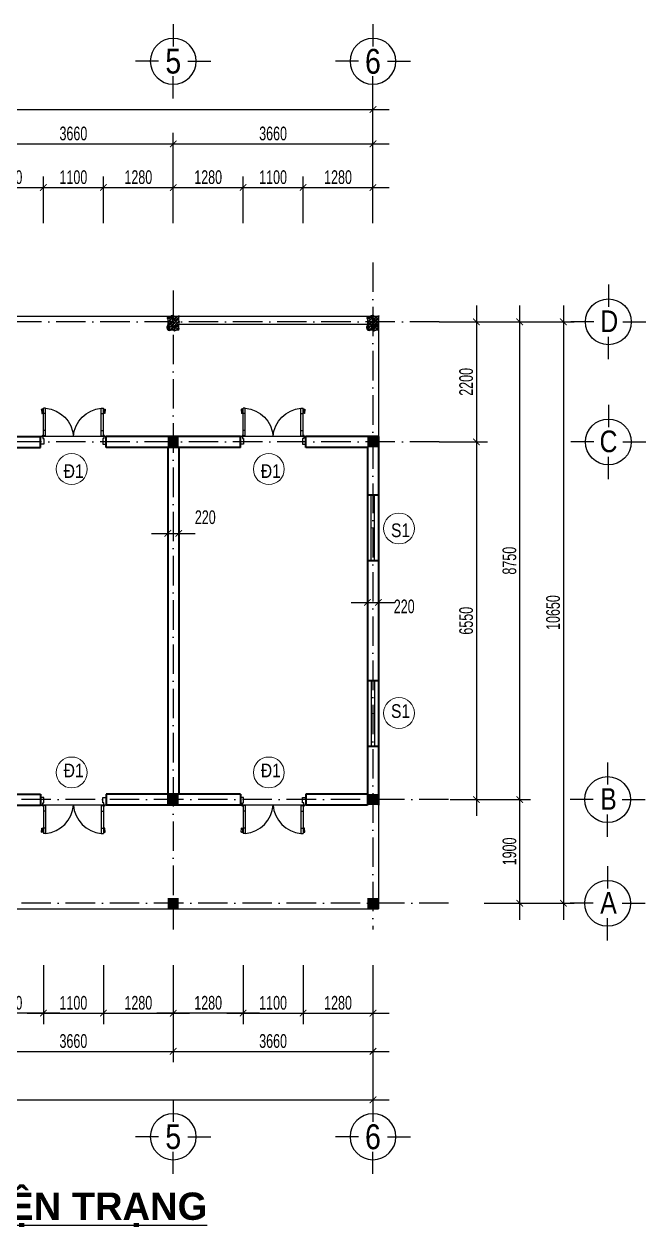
# Model space of a CAD drawing. Header units: millimetres. Extents: x 615730 to 2792744, y 139412 to 597571.
# Drawn here: x 2229169 to 2240566, y 575539 to 597571 of the extents above; entities that cross this region are included whole.
import ezdxf
from ezdxf.enums import TextEntityAlignment as Align

# ---------------------------------------------------------------- set-up
doc = ezdxf.new("R2010")
doc.units = ezdxf.units.MM
doc.header["$MEASUREMENT"] = 0
doc.header["$PDMODE"] = 34
doc.linetypes.add('ACAD_ISO10W100', pattern=[18, 12, -3, 0, -3])
doc.linetypes.add('CENTER', pattern=[2, 1.25, -0.25, 0.25, -0.25])
doc.layers.get('0').update_dxf_attribs({"lineweight": 5})
for name, color, linetype in [('ATIM', 1, 'CENTER'), ('cot', 2, 'Continuous'), ('CUA', 132, 'Continuous'), ('KICHTHUOC', 1, 'Continuous'), ('netthay', 3, 'Continuous'), ('sieunho', 9, 'Continuous'), ('TEXT', 2, 'Continuous')]:
    doc.layers.add(name, color=color, linetype=linetype)
for name, color, linetype, lineweight in [('manh', 252, 'Continuous', 5), ('NetNho', 250, 'Continuous', 13), ('TUONG', 6, 'Continuous', 35)]:
    doc.layers.add(name, color=color, linetype=linetype, lineweight=lineweight)
doc.styles.add('500', font='', dxfattribs={"height": 500})
doc.styles.add('kichthuoc', font='', dxfattribs={"width": 0.8})
doc.styles.get("Standard").update_dxf_attribs({"font": ''})
doc.styles.get('500').set_extended_font_data('VNI-Helve-Condense')
doc.styles.get('kichthuoc').set_extended_font_data('.VnArial NarrowH')
doc.styles.get('Standard').set_extended_font_data('VNI-Avo')
doc.dimstyles.new('TL100', dxfattribs={"dimscale": 0, "dimtxt": 250, "dimasz": 120, "dimexe": 200, "dimexo": 0, "dimgap": 60, "dimtad": 1, "dimdec": 0, "dimzin": 0, "dimdsep": 46, "dimtxsty": 'kichthuoc', "dimblk": 'ARCHTICK', "dimcen": 0.09, "dimdle": 300, "dimclrd": 256, "dimclre": 256, "dimclrt": 2, "dimadec": 0, "dimazin": 0, "dimtfac": 1, "dimtdec": 0, "dimtofl": 0, "dimtmove": 2, "dimatfit": 3, "dimldrblk": 'ARCHTICK', "dimfxl": 1, "dimtolj": 1, "dimtzin": 0, "dimarcsym": 0})

# ---------------------------------------------------------------- blocks, each defined once
blk = doc.blocks.new('_ARCHTICK')
at = {"color": 0, "linetype": 'ByBlock', "const_width": 0.15}
blk.add_lwpolyline([(-0.5, -0.5), (0.5, 0.5)], dxfattribs=at)
blk = doc.blocks.new('*D2958')
at = {"layer": 'DEFPOINTS', "color": 0, "transparency": 16777216}
for p in [(2231903, 580331), (2235563, 580331), (2235563, 578755)]:
    blk.add_point(p, dxfattribs=at)
at = {"layer": 'KICHTHUOC', "lineweight": -2, "transparency": 16777216}
for p, q in [((2231903, 580331), (2231903, 578555)), ((2235563, 580331), (2235563, 578555)), ((2231603, 578755), (2235863, 578755))]:
    blk.add_line(p, q, dxfattribs=at)
at = {"layer": 'KICHTHUOC', "lineweight": -2, "transparency": 16777216, "xscale": 120, "yscale": 120, "zscale": 120, "rotation": 180}
blk.add_blockref('_ARCHTICK', (2231903, 578755), dxfattribs=at)
at = {"layer": 'KICHTHUOC', "lineweight": -2, "transparency": 16777216, "xscale": 120, "yscale": 120, "zscale": 120}
blk.add_blockref('_ARCHTICK', (2235563, 578755), dxfattribs=at)
at = {"layer": 'KICHTHUOC', "color": 2, "transparency": 16777216, "insert": (2233733, 578943), "char_height": 250, "attachment_point": 5, "style": 'kichthuoc'}
blk.add_mtext('\\A1;3660', dxfattribs=at)
blk = doc.blocks.new('*D2960')
at = {"layer": 'DEFPOINTS', "color": 0, "transparency": 16777216}
for p in [(2228243, 580331), (2231903, 580331), (2231903, 578755)]:
    blk.add_point(p, dxfattribs=at)
at = {"layer": 'KICHTHUOC', "lineweight": -2, "transparency": 16777216}
for p, q in [((2228243, 580331), (2228243, 578555)), ((2231903, 580331), (2231903, 578555)), ((2227943, 578755), (2232203, 578755))]:
    blk.add_line(p, q, dxfattribs=at)
at = {"layer": 'KICHTHUOC', "lineweight": -2, "transparency": 16777216, "xscale": 120, "yscale": 120, "zscale": 120, "rotation": 180}
blk.add_blockref('_ARCHTICK', (2228243, 578755), dxfattribs=at)
at = {"layer": 'KICHTHUOC', "lineweight": -2, "transparency": 16777216, "xscale": 120, "yscale": 120, "zscale": 120}
blk.add_blockref('_ARCHTICK', (2231903, 578755), dxfattribs=at)
at = {"layer": 'KICHTHUOC', "color": 2, "transparency": 16777216, "insert": (2230073, 578943), "char_height": 250, "attachment_point": 5, "style": 'kichthuoc'}
blk.add_mtext('\\A1;3660', dxfattribs=at)
blk = doc.blocks.new('*D2963')
at = {"layer": 'DEFPOINTS', "color": 0, "transparency": 16777216}
for p in [(2235563, 595377), (2231903, 593921), (2235563, 593921)]:
    blk.add_point(p, dxfattribs=at)
at = {"layer": 'KICHTHUOC', "lineweight": -2, "transparency": 16777216}
for p, q in [((2231903, 593921), (2231903, 595577)), ((2235563, 593921), (2235563, 595577)), ((2231603, 595377), (2235863, 595377))]:
    blk.add_line(p, q, dxfattribs=at)
at = {"layer": 'KICHTHUOC', "lineweight": -2, "transparency": 16777216, "xscale": 120, "yscale": 120, "zscale": 120, "rotation": 180}
blk.add_blockref('_ARCHTICK', (2231903, 595377), dxfattribs=at)
at = {"layer": 'KICHTHUOC', "lineweight": -2, "transparency": 16777216, "xscale": 120, "yscale": 120, "zscale": 120}
blk.add_blockref('_ARCHTICK', (2235563, 595377), dxfattribs=at)
at = {"layer": 'KICHTHUOC', "color": 2, "transparency": 16777216, "insert": (2233733, 595565), "char_height": 250, "attachment_point": 5, "style": 'kichthuoc'}
blk.add_mtext('\\A1;3660', dxfattribs=at)
blk = doc.blocks.new('tron')
at = {"color": 195}
for p, q in [((0, 374), (0, -209)), ((-382, -600), (-984, -600)), ((382, -600), (984, -600)), ((0, -1574), (0, -991))]:
    blk.add_line(p, q, dxfattribs=at)
at = {"color": 9}
blk.add_circle((0, -600), 600, dxfattribs=at)
blk = doc.blocks.new('*D2965')
at = {"layer": 'DEFPOINTS', "color": 0, "transparency": 16777216}
for p in [(2231903, 595377), (2228243, 593921), (2231903, 593921)]:
    blk.add_point(p, dxfattribs=at)
at = {"layer": 'KICHTHUOC', "lineweight": -2, "transparency": 16777216}
for p, q in [((2228243, 593921), (2228243, 595577)), ((2231903, 593921), (2231903, 595577)), ((2227943, 595377), (2232203, 595377))]:
    blk.add_line(p, q, dxfattribs=at)
at = {"layer": 'KICHTHUOC', "lineweight": -2, "transparency": 16777216, "xscale": 120, "yscale": 120, "zscale": 120, "rotation": 180}
blk.add_blockref('_ARCHTICK', (2228243, 595377), dxfattribs=at)
at = {"layer": 'KICHTHUOC', "lineweight": -2, "transparency": 16777216, "xscale": 120, "yscale": 120, "zscale": 120}
blk.add_blockref('_ARCHTICK', (2231903, 595377), dxfattribs=at)
at = {"layer": 'KICHTHUOC', "color": 2, "transparency": 16777216, "insert": (2230073, 595565), "char_height": 250, "attachment_point": 5, "style": 'kichthuoc'}
blk.add_mtext('\\A1;3660', dxfattribs=at)
blk = doc.blocks.new('*D2966')
at = {"layer": 'DEFPOINTS', "color": 0, "transparency": 16777216}
for p in [(2234283, 594577), (2233183, 593921), (2234283, 593921)]:
    blk.add_point(p, dxfattribs=at)
at = {"layer": 'KICHTHUOC', "lineweight": -2, "transparency": 16777216}
for p, q in [((2233183, 593921), (2233183, 594777)), ((2234283, 593921), (2234283, 594777)), ((2232883, 594577), (2234583, 594577))]:
    blk.add_line(p, q, dxfattribs=at)
at = {"layer": 'KICHTHUOC', "lineweight": -2, "transparency": 16777216, "xscale": 120, "yscale": 120, "zscale": 120, "rotation": 180}
blk.add_blockref('_ARCHTICK', (2233183, 594577), dxfattribs=at)
at = {"layer": 'KICHTHUOC', "lineweight": -2, "transparency": 16777216, "xscale": 120, "yscale": 120, "zscale": 120}
blk.add_blockref('_ARCHTICK', (2234283, 594577), dxfattribs=at)
at = {"layer": 'KICHTHUOC', "color": 2, "transparency": 16777216, "insert": (2233733, 594765), "char_height": 250, "attachment_point": 5, "style": 'kichthuoc'}
blk.add_mtext('\\A1;1100', dxfattribs=at)
blk = doc.blocks.new('*D2967')
at = {"layer": 'DEFPOINTS', "color": 0, "transparency": 16777216}
for p in [(2235563, 594577), (2234283, 593921), (2235563, 593921)]:
    blk.add_point(p, dxfattribs=at)
at = {"layer": 'KICHTHUOC', "lineweight": -2, "transparency": 16777216}
for p, q in [((2234283, 593921), (2234283, 594777)), ((2235563, 593921), (2235563, 594777)), ((2233983, 594577), (2235863, 594577))]:
    blk.add_line(p, q, dxfattribs=at)
at = {"layer": 'KICHTHUOC', "lineweight": -2, "transparency": 16777216, "xscale": 120, "yscale": 120, "zscale": 120, "rotation": 180}
blk.add_blockref('_ARCHTICK', (2234283, 594577), dxfattribs=at)
at = {"layer": 'KICHTHUOC', "lineweight": -2, "transparency": 16777216, "xscale": 120, "yscale": 120, "zscale": 120}
blk.add_blockref('_ARCHTICK', (2235563, 594577), dxfattribs=at)
at = {"layer": 'KICHTHUOC', "color": 2, "transparency": 16777216, "insert": (2234923, 594765), "char_height": 250, "attachment_point": 5, "style": 'kichthuoc'}
blk.add_mtext('\\A1;1280', dxfattribs=at)
blk = doc.blocks.new('*D2968')
at = {"layer": 'DEFPOINTS', "color": 0, "transparency": 16777216}
for p in [(2233183, 594577), (2231903, 593921), (2233183, 593921)]:
    blk.add_point(p, dxfattribs=at)
at = {"layer": 'KICHTHUOC', "lineweight": -2, "transparency": 16777216}
for p, q in [((2231903, 593921), (2231903, 594777)), ((2233183, 593921), (2233183, 594777)), ((2231603, 594577), (2233483, 594577))]:
    blk.add_line(p, q, dxfattribs=at)
at = {"layer": 'KICHTHUOC', "lineweight": -2, "transparency": 16777216, "xscale": 120, "yscale": 120, "zscale": 120, "rotation": 180}
blk.add_blockref('_ARCHTICK', (2231903, 594577), dxfattribs=at)
at = {"layer": 'KICHTHUOC', "lineweight": -2, "transparency": 16777216, "xscale": 120, "yscale": 120, "zscale": 120}
blk.add_blockref('_ARCHTICK', (2233183, 594577), dxfattribs=at)
at = {"layer": 'KICHTHUOC', "color": 2, "transparency": 16777216, "insert": (2232543, 594765), "char_height": 250, "attachment_point": 5, "style": 'kichthuoc'}
blk.add_mtext('\\A1;1280', dxfattribs=at)
blk = doc.blocks.new('cuadi2')
for p, q in [((3170, 7733), (3170, 7773)), ((3680, 7773), (3170, 7773)), ((3680, 7733), (3170, 7733)), ((3191, 7791), (3191, 7802)), ((3195, 7806), (3267, 7801)), ((3267, 7792), (3195, 7787)), ((3199, 7787), (3199, 7773)), ((3207, 7788), (3207, 7773)), ((3269, 7799), (3269, 7794)), ((3270, 7733), (3270, 7773)), ((3580, 7733), (3580, 7773)), ((3680, 7733), (3680, 7773)), ((3690, 7823), (3690, 7783)), ((3830, 7823), (3690, 7823)), ((3690, 7783), (3730, 7783)), ((3730, 7783), (3730, 7763)), ((3730, 7763), (3830, 7763)), ((3830, 7763), (3830, 7823)), ((3680, 6713), (3170, 6713)), ((3170, 6713), (3170, 6673)), ((3680, 6673), (3170, 6673)), ((3191, 6656), (3191, 6645)), ((3267, 6655), (3195, 6660)), ((3195, 6641), (3267, 6646)), ((3199, 6660), (3199, 6673)), ((3207, 6659), (3207, 6673)), ((3269, 6648), (3269, 6653)), ((3270, 6713), (3270, 6673)), ((3580, 6713), (3580, 6673)), ((3680, 6713), (3680, 6673)), ((3690, 6663), (3730, 6663)), ((3690, 6623), (3690, 6663)), ((3830, 6623), (3690, 6623)), ((3730, 6683), (3830, 6683)), ((3730, 6663), (3730, 6683)), ((3830, 6683), (3830, 6623))]:
    blk.add_line(p, q)
for centre in [(3680, 7783), (3680, 6663)]:
    blk.add_circle(centre, 10)
for centre, radius, start, end in [((3732, 7786), 564, 185.3717, 265.7408), ((3195, 7802), 4, 85.1009, 180), ((3195, 7791), 4, 180, 274.8991), ((3267, 7799), 2, 0, 85.1009), ((3267, 7794), 2, 274.8991, 0), ((3732, 6661), 564, 94.2592, 174.6283), ((3195, 6656), 4, 85.1009, 180), ((3195, 6645), 4, 180, 274.8991), ((3267, 6653), 2, 0, 85.1009), ((3267, 6648), 2, 274.8991, 0)]:
    blk.add_arc(centre, radius, start, end)
blk = doc.blocks.new('*D2971')
at = {"layer": 'DEFPOINTS', "color": 0, "transparency": 16777216}
for p in [(2237599, 592117), (2238253, 592117), (2237599, 583367)]:
    blk.add_point(p, dxfattribs=at)
at = {"layer": 'KICHTHUOC', "lineweight": -2, "transparency": 16777216}
for p, q in [((2238253, 583067), (2238253, 592417)), ((2237599, 592117), (2238453, 592117)), ((2237599, 583367), (2238453, 583367))]:
    blk.add_line(p, q, dxfattribs=at)
at = {"layer": 'KICHTHUOC', "lineweight": -2, "transparency": 16777216, "xscale": 120, "yscale": 120, "zscale": 120}
for p, rotation in [((2238253, 592117), 90), ((2238253, 583367), 270)]:
    blk.add_blockref('_ARCHTICK', p, dxfattribs=dict(at, rotation=rotation))
at = {"layer": 'KICHTHUOC', "color": 2, "transparency": 16777216, "insert": (2238065, 587742), "char_height": 250, "attachment_point": 5, "rotation": 90, "style": 'kichthuoc'}
blk.add_mtext('\\A1;8750', dxfattribs=at)
blk = doc.blocks.new('*D2972')
at = {"layer": 'DEFPOINTS', "color": 0, "transparency": 16777216}
for p in [(2237599, 583367), (2238253, 583367), (2237599, 581467)]:
    blk.add_point(p, dxfattribs=at)
at = {"layer": 'KICHTHUOC', "lineweight": -2, "transparency": 16777216}
for p, q in [((2238253, 581167), (2238253, 583667)), ((2237599, 583367), (2238453, 583367)), ((2237599, 581467), (2238453, 581467))]:
    blk.add_line(p, q, dxfattribs=at)
at = {"layer": 'KICHTHUOC', "lineweight": -2, "transparency": 16777216, "xscale": 120, "yscale": 120, "zscale": 120}
for p, rotation in [((2238253, 583367), 90), ((2238253, 581467), 270)]:
    blk.add_blockref('_ARCHTICK', p, dxfattribs=dict(at, rotation=rotation))
at = {"layer": 'KICHTHUOC', "color": 2, "transparency": 16777216, "insert": (2238065, 582417), "char_height": 250, "attachment_point": 5, "rotation": 90, "style": 'kichthuoc'}
blk.add_mtext('\\A1;1900', dxfattribs=at)
blk = doc.blocks.new('*D2973')
at = {"layer": 'DEFPOINTS', "color": 0, "transparency": 16777216}
for p in [(2237866, 592117), (2237866, 581467), (2239053, 581467)]:
    blk.add_point(p, dxfattribs=at)
at = {"layer": 'KICHTHUOC', "lineweight": -2, "transparency": 16777216}
for p, q in [((2239053, 592417), (2239053, 581167)), ((2237866, 592117), (2239253, 592117)), ((2237866, 581467), (2239253, 581467))]:
    blk.add_line(p, q, dxfattribs=at)
at = {"layer": 'KICHTHUOC', "lineweight": -2, "transparency": 16777216, "xscale": 120, "yscale": 120, "zscale": 120}
for p, rotation in [((2239053, 592117), 90), ((2239053, 581467), 270)]:
    blk.add_blockref('_ARCHTICK', p, dxfattribs=dict(at, rotation=rotation))
at = {"layer": 'KICHTHUOC', "color": 2, "transparency": 16777216, "insert": (2238865, 586792), "char_height": 250, "attachment_point": 5, "rotation": 90, "style": 'kichthuoc'}
blk.add_mtext('\\A1;10650', dxfattribs=at)
blk = doc.blocks.new('*D2974')
at = {"layer": 'DEFPOINTS', "color": 0, "transparency": 16777216}
for p in [(2235563, 596006), (2217263, 593921), (2235563, 593921)]:
    blk.add_point(p, dxfattribs=at)
at = {"layer": 'KICHTHUOC', "lineweight": -2, "transparency": 16777216}
for p, q in [((2217263, 593921), (2217263, 596206)), ((2235563, 593921), (2235563, 596206)), ((2216963, 596006), (2235863, 596006))]:
    blk.add_line(p, q, dxfattribs=at)
at = {"layer": 'KICHTHUOC', "lineweight": -2, "transparency": 16777216, "xscale": 120, "yscale": 120, "zscale": 120, "rotation": 180}
blk.add_blockref('_ARCHTICK', (2217263, 596006), dxfattribs=at)
at = {"layer": 'KICHTHUOC', "lineweight": -2, "transparency": 16777216, "xscale": 120, "yscale": 120, "zscale": 120}
blk.add_blockref('_ARCHTICK', (2235563, 596006), dxfattribs=at)
at = {"layer": 'KICHTHUOC', "color": 2, "transparency": 16777216, "insert": (2226413, 596194), "char_height": 250, "attachment_point": 5, "style": 'kichthuoc'}
blk.add_mtext('\\A1;18300', dxfattribs=at)
blk = doc.blocks.new('*D2981')
at = {"layer": 'DEFPOINTS', "color": 0, "transparency": 16777216}
for p in [(2217263, 580331), (2235563, 580331), (2235563, 577869)]:
    blk.add_point(p, dxfattribs=at)
at = {"layer": 'KICHTHUOC', "lineweight": -2, "transparency": 16777216}
for p, q in [((2217263, 580331), (2217263, 577669)), ((2235563, 580331), (2235563, 577669)), ((2216963, 577869), (2235863, 577869))]:
    blk.add_line(p, q, dxfattribs=at)
at = {"layer": 'KICHTHUOC', "lineweight": -2, "transparency": 16777216, "xscale": 120, "yscale": 120, "zscale": 120, "rotation": 180}
blk.add_blockref('_ARCHTICK', (2217263, 577869), dxfattribs=at)
at = {"layer": 'KICHTHUOC', "lineweight": -2, "transparency": 16777216, "xscale": 120, "yscale": 120, "zscale": 120}
blk.add_blockref('_ARCHTICK', (2235563, 577869), dxfattribs=at)
at = {"layer": 'KICHTHUOC', "color": 2, "transparency": 16777216, "insert": (2226413, 578057), "char_height": 250, "attachment_point": 5, "style": 'kichthuoc'}
blk.add_mtext('\\A1;18300', dxfattribs=at)
blk = doc.blocks.new('*D2986')
at = {"layer": 'DEFPOINTS', "color": 0, "transparency": 16777216}
for p in [(2236777, 592117), (2236777, 589917), (2237460, 589917)]:
    blk.add_point(p, dxfattribs=at)
at = {"layer": 'KICHTHUOC', "lineweight": -2, "transparency": 16777216}
for p, q in [((2237460, 592417), (2237460, 589617)), ((2236777, 592117), (2237660, 592117)), ((2236777, 589917), (2237660, 589917))]:
    blk.add_line(p, q, dxfattribs=at)
at = {"layer": 'KICHTHUOC', "lineweight": -2, "transparency": 16777216, "xscale": 120, "yscale": 120, "zscale": 120}
for p, rotation in [((2237460, 592117), 90), ((2237460, 589917), 270)]:
    blk.add_blockref('_ARCHTICK', p, dxfattribs=dict(at, rotation=rotation))
at = {"layer": 'KICHTHUOC', "color": 2, "transparency": 16777216, "insert": (2237272, 591017), "char_height": 250, "attachment_point": 5, "rotation": 90, "style": 'kichthuoc'}
blk.add_mtext('\\A1;2200', dxfattribs=at)
blk = doc.blocks.new('*D2987')
at = {"layer": 'DEFPOINTS', "color": 0, "transparency": 16777216}
for p in [(2236977, 589917), (2236977, 583367), (2237460, 583367)]:
    blk.add_point(p, dxfattribs=at)
at = {"layer": 'KICHTHUOC', "lineweight": -2, "transparency": 16777216}
for p, q in [((2237460, 590217), (2237460, 583067)), ((2236977, 589917), (2237660, 589917)), ((2236977, 583367), (2237660, 583367))]:
    blk.add_line(p, q, dxfattribs=at)
at = {"layer": 'KICHTHUOC', "lineweight": -2, "transparency": 16777216, "xscale": 120, "yscale": 120, "zscale": 120}
for p, rotation in [((2237460, 589917), 90), ((2237460, 583367), 270)]:
    blk.add_blockref('_ARCHTICK', p, dxfattribs=dict(at, rotation=rotation))
at = {"layer": 'KICHTHUOC', "color": 2, "transparency": 16777216, "insert": (2237272, 586642), "char_height": 250, "attachment_point": 5, "rotation": 90, "style": 'kichthuoc'}
blk.add_mtext('\\A1;6550', dxfattribs=at)
blk = doc.blocks.new('*D2989')
at = {"layer": 'DEFPOINTS', "color": 0, "transparency": 16777216}
for p in [(2231803, 588544), (2232003, 588544), (2232003, 588243)]:
    blk.add_point(p, dxfattribs=at)
at = {"layer": 'KICHTHUOC', "lineweight": -2, "transparency": 16777216}
for p, q in [((2231803, 588544), (2231803, 588043)), ((2232003, 588544), (2232003, 588043)), ((2231503, 588243), (2232303, 588243))]:
    blk.add_line(p, q, dxfattribs=at)
at = {"layer": 'KICHTHUOC', "lineweight": -2, "transparency": 16777216, "xscale": 120, "yscale": 120, "zscale": 120, "rotation": 180}
blk.add_blockref('_ARCHTICK', (2231803, 588243), dxfattribs=at)
at = {"layer": 'KICHTHUOC', "lineweight": -2, "transparency": 16777216, "xscale": 120, "yscale": 120, "zscale": 120}
blk.add_blockref('_ARCHTICK', (2232003, 588243), dxfattribs=at)
at = {"layer": 'KICHTHUOC', "color": 2, "transparency": 16777216, "insert": (2232490, 588537), "char_height": 250, "attachment_point": 5, "style": 'kichthuoc'}
blk.add_mtext('\\A1;220', dxfattribs=at)
blk = doc.blocks.new('*D2990')
at = {"layer": 'DEFPOINTS', "color": 0, "transparency": 16777216}
for p in [(2235463, 587445), (2235663, 587445), (2235663, 586977)]:
    blk.add_point(p, dxfattribs=at)
at = {"layer": 'KICHTHUOC', "lineweight": -2, "transparency": 16777216}
for p, q in [((2235463, 587445), (2235463, 586777)), ((2235663, 587445), (2235663, 586777)), ((2235163, 586977), (2235963, 586977))]:
    blk.add_line(p, q, dxfattribs=at)
at = {"layer": 'KICHTHUOC', "lineweight": -2, "transparency": 16777216, "xscale": 120, "yscale": 120, "zscale": 120, "rotation": 180}
blk.add_blockref('_ARCHTICK', (2235463, 586977), dxfattribs=at)
at = {"layer": 'KICHTHUOC', "lineweight": -2, "transparency": 16777216, "xscale": 120, "yscale": 120, "zscale": 120}
blk.add_blockref('_ARCHTICK', (2235663, 586977), dxfattribs=at)
at = {"layer": 'KICHTHUOC', "color": 2, "transparency": 16777216, "insert": (2236136, 586903), "char_height": 250, "attachment_point": 5, "style": 'kichthuoc'}
blk.add_mtext('\\A1;220', dxfattribs=at)
blk = doc.blocks.new('*D2997')
at = {"layer": 'DEFPOINTS', "color": 0, "transparency": 16777216}
for p in [(2228243, 580331), (2229523, 580331), (2228243, 579455)]:
    blk.add_point(p, dxfattribs=at)
at = {"layer": 'KICHTHUOC', "lineweight": -2, "transparency": 16777216}
for p, q in [((2228243, 580331), (2228243, 579255)), ((2229523, 580331), (2229523, 579255)), ((2229823, 579455), (2227943, 579455))]:
    blk.add_line(p, q, dxfattribs=at)
at = {"layer": 'KICHTHUOC', "lineweight": -2, "transparency": 16777216, "xscale": 120, "yscale": 120, "zscale": 120, "rotation": 180}
blk.add_blockref('_ARCHTICK', (2228243, 579455), dxfattribs=at)
at = {"layer": 'KICHTHUOC', "lineweight": -2, "transparency": 16777216, "xscale": 120, "yscale": 120, "zscale": 120}
blk.add_blockref('_ARCHTICK', (2229523, 579455), dxfattribs=at)
at = {"layer": 'KICHTHUOC', "color": 2, "transparency": 16777216, "insert": (2228883, 579643), "char_height": 250, "attachment_point": 5, "style": 'kichthuoc'}
blk.add_mtext('\\A1;1280', dxfattribs=at)
blk = doc.blocks.new('*D2998')
at = {"layer": 'DEFPOINTS', "color": 0, "transparency": 16777216}
for p in [(2230623, 580331), (2231903, 580331), (2231903, 579455)]:
    blk.add_point(p, dxfattribs=at)
at = {"layer": 'KICHTHUOC', "lineweight": -2, "transparency": 16777216}
for p, q in [((2230623, 580331), (2230623, 579255)), ((2231903, 580331), (2231903, 579255)), ((2230323, 579455), (2232203, 579455))]:
    blk.add_line(p, q, dxfattribs=at)
at = {"layer": 'KICHTHUOC', "lineweight": -2, "transparency": 16777216, "xscale": 120, "yscale": 120, "zscale": 120, "rotation": 180}
blk.add_blockref('_ARCHTICK', (2230623, 579455), dxfattribs=at)
at = {"layer": 'KICHTHUOC', "lineweight": -2, "transparency": 16777216, "xscale": 120, "yscale": 120, "zscale": 120}
blk.add_blockref('_ARCHTICK', (2231903, 579455), dxfattribs=at)
at = {"layer": 'KICHTHUOC', "color": 2, "transparency": 16777216, "insert": (2231263, 579643), "char_height": 250, "attachment_point": 5, "style": 'kichthuoc'}
blk.add_mtext('\\A1;1280', dxfattribs=at)
blk = doc.blocks.new('*D2999')
at = {"layer": 'DEFPOINTS', "color": 0, "transparency": 16777216}
for p in [(2229523, 580331), (2230623, 580331), (2230623, 579455)]:
    blk.add_point(p, dxfattribs=at)
at = {"layer": 'KICHTHUOC', "lineweight": -2, "transparency": 16777216}
for p, q in [((2229523, 580331), (2229523, 579255)), ((2230623, 580331), (2230623, 579255)), ((2229223, 579455), (2230923, 579455))]:
    blk.add_line(p, q, dxfattribs=at)
at = {"layer": 'KICHTHUOC', "lineweight": -2, "transparency": 16777216, "xscale": 120, "yscale": 120, "zscale": 120, "rotation": 180}
blk.add_blockref('_ARCHTICK', (2229523, 579455), dxfattribs=at)
at = {"layer": 'KICHTHUOC', "lineweight": -2, "transparency": 16777216, "xscale": 120, "yscale": 120, "zscale": 120}
blk.add_blockref('_ARCHTICK', (2230623, 579455), dxfattribs=at)
at = {"layer": 'KICHTHUOC', "color": 2, "transparency": 16777216, "insert": (2230073, 579643), "char_height": 250, "attachment_point": 5, "style": 'kichthuoc'}
blk.add_mtext('\\A1;1100', dxfattribs=at)
blk = doc.blocks.new('*D3000')
at = {"layer": 'DEFPOINTS', "color": 0, "transparency": 16777216}
for p in [(2231903, 580331), (2233183, 580331), (2231903, 579455)]:
    blk.add_point(p, dxfattribs=at)
at = {"layer": 'KICHTHUOC', "lineweight": -2, "transparency": 16777216}
for p, q in [((2231903, 580331), (2231903, 579255)), ((2233183, 580331), (2233183, 579255)), ((2233483, 579455), (2231603, 579455))]:
    blk.add_line(p, q, dxfattribs=at)
at = {"layer": 'KICHTHUOC', "lineweight": -2, "transparency": 16777216, "xscale": 120, "yscale": 120, "zscale": 120, "rotation": 180}
blk.add_blockref('_ARCHTICK', (2231903, 579455), dxfattribs=at)
at = {"layer": 'KICHTHUOC', "lineweight": -2, "transparency": 16777216, "xscale": 120, "yscale": 120, "zscale": 120}
blk.add_blockref('_ARCHTICK', (2233183, 579455), dxfattribs=at)
at = {"layer": 'KICHTHUOC', "color": 2, "transparency": 16777216, "insert": (2232543, 579643), "char_height": 250, "attachment_point": 5, "style": 'kichthuoc'}
blk.add_mtext('\\A1;1280', dxfattribs=at)
blk = doc.blocks.new('*D3001')
at = {"layer": 'DEFPOINTS', "color": 0, "transparency": 16777216}
for p in [(2234283, 580331), (2235563, 580331), (2235563, 579455)]:
    blk.add_point(p, dxfattribs=at)
at = {"layer": 'KICHTHUOC', "lineweight": -2, "transparency": 16777216}
for p, q in [((2234283, 580331), (2234283, 579255)), ((2235563, 580331), (2235563, 579255)), ((2233983, 579455), (2235863, 579455))]:
    blk.add_line(p, q, dxfattribs=at)
at = {"layer": 'KICHTHUOC', "lineweight": -2, "transparency": 16777216, "xscale": 120, "yscale": 120, "zscale": 120, "rotation": 180}
blk.add_blockref('_ARCHTICK', (2234283, 579455), dxfattribs=at)
at = {"layer": 'KICHTHUOC', "lineweight": -2, "transparency": 16777216, "xscale": 120, "yscale": 120, "zscale": 120}
blk.add_blockref('_ARCHTICK', (2235563, 579455), dxfattribs=at)
at = {"layer": 'KICHTHUOC', "color": 2, "transparency": 16777216, "insert": (2234923, 579643), "char_height": 250, "attachment_point": 5, "style": 'kichthuoc'}
blk.add_mtext('\\A1;1280', dxfattribs=at)
blk = doc.blocks.new('*D3002')
at = {"layer": 'DEFPOINTS', "color": 0, "transparency": 16777216}
for p in [(2233183, 580331), (2234283, 580331), (2234283, 579455)]:
    blk.add_point(p, dxfattribs=at)
at = {"layer": 'KICHTHUOC', "lineweight": -2, "transparency": 16777216}
for p, q in [((2233183, 580331), (2233183, 579255)), ((2234283, 580331), (2234283, 579255)), ((2232883, 579455), (2234583, 579455))]:
    blk.add_line(p, q, dxfattribs=at)
at = {"layer": 'KICHTHUOC', "lineweight": -2, "transparency": 16777216, "xscale": 120, "yscale": 120, "zscale": 120, "rotation": 180}
blk.add_blockref('_ARCHTICK', (2233183, 579455), dxfattribs=at)
at = {"layer": 'KICHTHUOC', "lineweight": -2, "transparency": 16777216, "xscale": 120, "yscale": 120, "zscale": 120}
blk.add_blockref('_ARCHTICK', (2234283, 579455), dxfattribs=at)
at = {"layer": 'KICHTHUOC', "color": 2, "transparency": 16777216, "insert": (2233733, 579643), "char_height": 250, "attachment_point": 5, "style": 'kichthuoc'}
blk.add_mtext('\\A1;1100', dxfattribs=at)
blk = doc.blocks.new('*D3003')
at = {"layer": 'DEFPOINTS', "color": 0, "transparency": 16777216}
for p in [(2230623, 594577), (2229523, 593921), (2230623, 593921)]:
    blk.add_point(p, dxfattribs=at)
at = {"layer": 'KICHTHUOC', "lineweight": -2, "transparency": 16777216}
for p, q in [((2229523, 593921), (2229523, 594777)), ((2230623, 593921), (2230623, 594777)), ((2229223, 594577), (2230923, 594577))]:
    blk.add_line(p, q, dxfattribs=at)
at = {"layer": 'KICHTHUOC', "lineweight": -2, "transparency": 16777216, "xscale": 120, "yscale": 120, "zscale": 120, "rotation": 180}
blk.add_blockref('_ARCHTICK', (2229523, 594577), dxfattribs=at)
at = {"layer": 'KICHTHUOC', "lineweight": -2, "transparency": 16777216, "xscale": 120, "yscale": 120, "zscale": 120}
blk.add_blockref('_ARCHTICK', (2230623, 594577), dxfattribs=at)
at = {"layer": 'KICHTHUOC', "color": 2, "transparency": 16777216, "insert": (2230073, 594765), "char_height": 250, "attachment_point": 5, "style": 'kichthuoc'}
blk.add_mtext('\\A1;1100', dxfattribs=at)
blk = doc.blocks.new('*D3004')
at = {"layer": 'DEFPOINTS', "color": 0, "transparency": 16777216}
for p in [(2231903, 594577), (2230623, 593921), (2231903, 593921)]:
    blk.add_point(p, dxfattribs=at)
at = {"layer": 'KICHTHUOC', "lineweight": -2, "transparency": 16777216}
for p, q in [((2230623, 593921), (2230623, 594777)), ((2231903, 593921), (2231903, 594777)), ((2230323, 594577), (2232203, 594577))]:
    blk.add_line(p, q, dxfattribs=at)
at = {"layer": 'KICHTHUOC', "lineweight": -2, "transparency": 16777216, "xscale": 120, "yscale": 120, "zscale": 120, "rotation": 180}
blk.add_blockref('_ARCHTICK', (2230623, 594577), dxfattribs=at)
at = {"layer": 'KICHTHUOC', "lineweight": -2, "transparency": 16777216, "xscale": 120, "yscale": 120, "zscale": 120}
blk.add_blockref('_ARCHTICK', (2231903, 594577), dxfattribs=at)
at = {"layer": 'KICHTHUOC', "color": 2, "transparency": 16777216, "insert": (2231263, 594765), "char_height": 250, "attachment_point": 5, "style": 'kichthuoc'}
blk.add_mtext('\\A1;1280', dxfattribs=at)
blk = doc.blocks.new('*D3005')
at = {"layer": 'DEFPOINTS', "color": 0, "transparency": 16777216}
for p in [(2229523, 594577), (2228243, 593921), (2229523, 593921)]:
    blk.add_point(p, dxfattribs=at)
at = {"layer": 'KICHTHUOC', "lineweight": -2, "transparency": 16777216}
for p, q in [((2228243, 593921), (2228243, 594777)), ((2229523, 593921), (2229523, 594777)), ((2227943, 594577), (2229823, 594577))]:
    blk.add_line(p, q, dxfattribs=at)
at = {"layer": 'KICHTHUOC', "lineweight": -2, "transparency": 16777216, "xscale": 120, "yscale": 120, "zscale": 120, "rotation": 180}
blk.add_blockref('_ARCHTICK', (2228243, 594577), dxfattribs=at)
at = {"layer": 'KICHTHUOC', "lineweight": -2, "transparency": 16777216, "xscale": 120, "yscale": 120, "zscale": 120}
blk.add_blockref('_ARCHTICK', (2229523, 594577), dxfattribs=at)
at = {"layer": 'KICHTHUOC', "color": 2, "transparency": 16777216, "insert": (2228883, 594765), "char_height": 250, "attachment_point": 5, "style": 'kichthuoc'}
blk.add_mtext('\\A1;1280', dxfattribs=at)

msp = doc.modelspace()

# ---------------------------------------------------------------- hatches: boundary and pattern name
at = {"layer": 'manh'}
h = msp.add_hatch(dxfattribs=at)
h.set_pattern_fill('CHAU-02', color=256, scale=10, style=0, pattern_type=2)
h.set_pattern_definition([(310, (1986102.14, 585624.57), (71.726018, 6.275213), [7.5, -82.5]), (5, (1986102.14, 585624.57), (-13.875133, -75.219213), [6, -66]), (259.5486, (1986108.12, 585625.094), (57.850938, -68.943954), [6.37402, -70.114211]), (313.8158, (1986102.14, 585604.57), (106.724105, 16.5519), [11.25, -123.75]), (263.3644, (1986111.04, 585605.95), (93.46627, -97.411787), [9.56103, -105.1713]), (8.8158, (1986102.14, 585604.57), (93.466195, -97.41186), [9, -99]), (339, (1986112.14, 585609.57), (59.690705, 40.261889), [7.5, -82.5]), (134, (1986112.14, 585609.57), (67.188212, 36.55398), [6, -66]), (288.5486, (1986117.12, 585612.926), (84.022263, -32.25305), [6.37402, -70.114211]), (292.5, (1986102.143, 585624.571), (-15.5916183, -29.4374462), [0, -65.2, 0, -67, 0, -66.25]), (355.5, (1986102.143, 585624.57), (28.3350924, -38.010319), [0, -38.2, 0, -63.7, 0, -25.25]), (32.5, (1986079.843, 585624.57), (53.3822436, 2.2554872), [0, -25, 0, -78, 0, -103.5]), (42.5, (1986069.843, 585624.57), (58.318617, -10.010498), [0, -32.5, 0, -51.8, 0, -73.5]), (45, (1986102.143, 585624.57), (30.052038, -30.052038), []), (45, (1986102.143, 585612.32), (30.052038, -30.052038), [])])
h.paths.add_polyline_path([(2232002.9, 591968.3), (2231802.9, 591968.3), (2231802.9, 592218.3), (2232002.9, 592218.3)])
h = msp.add_hatch(dxfattribs=at)
h.set_pattern_fill('CHAU-02', color=256, scale=10, style=0, pattern_type=2)
h.set_pattern_definition([(310, (1989762.14, 585624.57), (71.726018, 6.275213), [7.5, -82.5]), (5, (1989762.14, 585624.57), (-13.875133, -75.219213), [6, -66]), (259.5486, (1989768.12, 585625.094), (57.850938, -68.943954), [6.37402, -70.114211]), (313.8158, (1989762.14, 585604.57), (106.724105, 16.5519), [11.25, -123.75]), (263.3644, (1989771.04, 585605.95), (93.46627, -97.411787), [9.56103, -105.1713]), (8.8158, (1989762.14, 585604.57), (93.466195, -97.41186), [9, -99]), (339, (1989772.14, 585609.57), (59.690705, 40.261889), [7.5, -82.5]), (134, (1989772.14, 585609.57), (67.188212, 36.55398), [6, -66]), (288.5486, (1989777.12, 585612.926), (84.022263, -32.25305), [6.37402, -70.114211]), (292.5, (1989762.143, 585624.571), (-15.5916183, -29.4374462), [0, -65.2, 0, -67, 0, -66.25]), (355.5, (1989762.143, 585624.57), (28.3350924, -38.010319), [0, -38.2, 0, -63.7, 0, -25.25]), (32.5, (1989739.843, 585624.57), (53.3822436, 2.2554872), [0, -25, 0, -78, 0, -103.5]), (42.5, (1989729.843, 585624.57), (58.318617, -10.010498), [0, -32.5, 0, -51.8, 0, -73.5]), (45, (1989762.143, 585624.57), (30.052038, -30.052038), []), (45, (1989762.143, 585612.32), (30.052038, -30.052038), [])])
h.paths.add_polyline_path([(2235662.9, 591968.3), (2235462.9, 591968.3), (2235462.9, 592218.3), (2235662.9, 592218.3)])

# ---------------------------------------------------------------- linework, layer by layer
at = {"layer": 'ATIM', "linetype": 'ACAD_ISO10W100', "ltscale": 45}
for p, q in [((2235562.9, 593203.4), (2235562.9, 580986.8)), ((2231902.9, 592688.6), (2231902.9, 580986.8)), ((2236777.2, 592116.6), (2216377.9, 592116.6)), ((2236777.2, 589916.6), (2216399.6, 589916.6)), ((2236949.9, 583366.6), (2216199.6, 583366.6)), ((2236949.9, 581466.6), (2216199.6, 581466.6))]:
    msp.add_line(p, q, dxfattribs=at)
at = {"layer": 'cot'}
for points in [[(2231802.9, 589816.6), (2231802.9, 590016.6), (2232002.9, 589816.6), (2232002.9, 590016.6)], [(2235462.9, 589816.6), (2235462.9, 590016.6), (2235662.9, 589816.6), (2235662.9, 590016.6)], [(2231802.9, 583466.6), (2231802.9, 583266.6), (2232002.9, 583466.6), (2232002.9, 583266.6)], [(2235462.9, 583466.6), (2235462.9, 583266.6), (2235662.9, 583466.6), (2235662.9, 583266.6)], [(2231802.9, 581566.6), (2231802.9, 581366.6), (2232002.9, 581566.6), (2232002.9, 581366.6)], [(2235462.9, 581566.6), (2235462.9, 581366.6), (2235662.9, 581566.6), (2235662.9, 581366.6)]]:
    msp.add_solid(points, dxfattribs=at)
at = {"layer": 'manh'}
for points in [[(2232002.9, 591966.6), (2231802.9, 591966.6), (2231802.9, 592216.6), (2232002.9, 592216.6)], [(2235662.9, 591966.6), (2235462.9, 591966.6), (2235462.9, 592216.6), (2235662.9, 592216.6)]]:
    msp.add_lwpolyline(points, close=True, dxfattribs=at)
for centre in [(2230041.4, 589419.8), (2233654.3, 589419.8), (2236040.3, 588332.1), (2236040.3, 584951), (2230041.4, 583863.4), (2233654.3, 583863.4)]:
    msp.add_circle(centre, 282.9, dxfattribs=at)
for points in [[(2231802.9, 591968.3), (2231833.4, 591952.9), (2231886.1, 591991.9), (2231924, 591948.8), (2231982.5, 591979.5), (2232012.1, 591981.9), (2231997.1, 592030.4), (2232015.4, 592117.3), (2232002.9, 592182.3), (2232014.7, 592223.9), (2231961.8, 592218.3), (2231873.3, 592232.8), (2231842.1, 592198.6), (2231793.7, 592194.9), (2231825.7, 592088.6), (2231789.6, 592045), (2231802.9, 591968.3)], [(2235462.9, 591968.3), (2235493.4, 591952.9), (2235546.1, 591991.9), (2235584, 591948.8), (2235642.5, 591979.5), (2235672.1, 591981.9), (2235657.1, 592030.4), (2235675.4, 592117.3), (2235662.9, 592182.3), (2235674.7, 592223.9), (2235621.8, 592218.3), (2235533.3, 592232.8), (2235502.1, 592198.6), (2235453.7, 592194.9), (2235485.7, 592088.6), (2235449.6, 592045), (2235462.9, 591968.3)]]:
    msp.add_spline(points, degree=3, dxfattribs=at)
at = {"layer": 'NetNho'}
for p, q in [((2235462.9, 587741.6), (2235462.9, 588941.6)), ((2235662.9, 587741.6), (2235662.9, 588941.6)), ((2235532.9, 588341.6), (2235592.9, 588341.6)), ((2235462.9, 585541.6), (2235462.9, 584341.6)), ((2235662.9, 585541.6), (2235662.9, 584341.6)), ((2235532.9, 584941.6), (2235592.9, 584941.6))]:
    msp.add_line(p, q, dxfattribs=at)
at = {"layer": 'netthay'}
for p, q in [((2235662.9, 592216.6), (2217162.9, 592216.6)), ((2235662.9, 592216.6), (2235662.9, 590016.6)), ((2235662.9, 592066.6), (2232002.9, 592066.6)), ((2235662.9, 583266.6), (2235662.9, 581366.6))]:
    msp.add_line(p, q, dxfattribs=at)
msp.add_lwpolyline([(2217162.9, 581577.6), (2217162.9, 581366.6), (2235662.9, 581366.6), (2235662.9, 581366.6)], dxfattribs=at)
at = {"layer": 'sieunho'}
for p, q in [((2230672.9, 590016.6), (2229472.9, 590016.6)), ((2234332.9, 590016.6), (2233132.9, 590016.6)), ((2235532.9, 587741.6), (2235532.9, 588941.6)), ((2235592.9, 587741.6), (2235592.9, 588941.6)), ((2235532.9, 585541.6), (2235532.9, 584341.6)), ((2235592.9, 585541.6), (2235592.9, 584341.6)), ((2230672.9, 583266.6), (2229472.9, 583266.6)), ((2234332.9, 583266.6), (2233132.9, 583266.6))]:
    msp.add_line(p, q, dxfattribs=at)
at = {"layer": 'TUONG'}
for p, q in [((2227012.9, 590016.6), (2229472.9, 590016.6)), ((2229472.9, 589816.6), (2229472.9, 590016.6)), ((2233132.9, 590016.6), (2230672.9, 590016.6)), ((2230672.9, 589816.6), (2230672.9, 590016.6)), ((2233132.9, 589816.6), (2233132.9, 590016.6)), ((2235662.9, 590016.6), (2234332.9, 590016.6)), ((2234332.9, 589816.6), (2234332.9, 590016.6)), ((2235662.9, 590016.6), (2235662.9, 583266.6)), ((2227012.9, 589816.6), (2229472.9, 589816.6)), ((2233132.9, 589816.6), (2230672.9, 589816.6)), ((2231802.9, 589816.6), (2231802.9, 583266.6)), ((2232002.9, 589816.6), (2232002.9, 583466.6)), ((2235462.9, 589816.6), (2234332.9, 589816.6)), ((2235462.9, 589816.6), (2235462.9, 583266.6)), ((2235662.9, 588941.6), (2235462.9, 588941.6)), ((2235662.9, 587741.6), (2235462.9, 587741.6)), ((2235662.9, 585541.6), (2235462.9, 585541.6)), ((2235662.9, 584341.6), (2235462.9, 584341.6)), ((2227012.9, 583466.6), (2229472.9, 583466.6)), ((2229472.9, 583466.6), (2229472.9, 583266.6)), ((2233132.9, 583466.6), (2230672.9, 583466.6)), ((2230672.9, 583466.6), (2230672.9, 583266.6)), ((2233132.9, 583466.6), (2233132.9, 583266.6)), ((2235462.9, 583466.6), (2234332.9, 583466.6)), ((2234332.9, 583466.6), (2234332.9, 583266.6)), ((2227012.9, 583266.6), (2229472.9, 583266.6)), ((2233132.9, 583266.6), (2230672.9, 583266.6)), ((2235462.9, 583266.6), (2234332.9, 583266.6))]:
    msp.add_line(p, q, dxfattribs=at)

# ---------------------------------------------------------------- block references
at = {"layer": 'CUA', "xscale": -1, "rotation": 90}
for p in [(2237296.4, 593707.1), (2240956.4, 593707.1)]:
    msp.add_blockref('cuadi2', p, dxfattribs=at)
at = {"layer": 'CUA', "rotation": 90}
for p in [(2237296.4, 579576.1), (2240956.4, 579576.1)]:
    msp.add_blockref('cuadi2', p, dxfattribs=at)
at = {"layer": 'KICHTHUOC', "xscale": -0.7000000001862645, "yscale": 0.7000000001862645, "zscale": 0.7, "rotation": 180}
for p in [(2231902.9, 596468.5), (2235562.9, 596468.5), (2231902.9, 576771), (2235562.9, 576771)]:
    msp.add_blockref('tron', p, dxfattribs=at)
at = {"layer": 'KICHTHUOC', "xscale": 0.7000000001862645, "yscale": 0.7000000001862645, "zscale": 0.7000000001862645}
for p in [(2239877.4, 592536.6), (2239877.4, 590336.6), (2239863.6, 583786.6), (2239863.6, 581886.6)]:
    msp.add_blockref('tron', p, dxfattribs=at)

# ---------------------------------------------------------------- texts
at = {"layer": 'KICHTHUOC', "color": 2, "style": '500'}
for s, height, p in [('5', 455, (2231902.9, 596888.5)), ('6', 455, (2235562.9, 596888.5)), ('D', 395.9, (2239894, 592127.5)), ('C', 395.9, (2239880.2, 589927.5)), ('B', 395.9, (2239880.2, 583377.5)), ('A', 395.9, (2239880.2, 581477.5)), ('5', 455, (2231902.9, 577191)), ('6', 455, (2235562.9, 577191))]:
    msp.add_text(s, height=height, dxfattribs=at).set_placement(p, align=Align.MIDDLE)
at = {"layer": 'manh', "char_height": 250, "width": 5143.799}
for s, insert, attachment_point in [('{\\f.VnArial NarrowH|b0|i0|c0|p34;®1}', (2229895.2, 589258.2), 7), ('{\\f.VnArial NarrowH|b0|i0|c0|p34;®1}', (2233508.1, 589258.2), 7), ('{\\f.VnArial NarrowH|b0|i0|c0|p34;s1}', (2235894.1, 588170.5), 7), ('{\\f.VnArial NarrowH|b0|i0|c0|p34;s1}', (2235894.1, 585112.7), 1), ('{\\f.VnArial NarrowH|b0|i0|c0|p34;®1}', (2229895.2, 584025), 1), ('{\\f.VnArial NarrowH|b0|i0|c0|p34;®1}', (2233508.1, 584025), 1)]:
    msp.add_mtext(s, dxfattribs=dict(at, insert=insert, attachment_point=attachment_point))
at = {"layer": 'TEXT', "insert": (2224222.9, 576169.4), "char_height": 500, "width": 16454.655, "attachment_point": 1, "style": '500'}
msp.add_mtext('{\\f.VnHelvetInsH|b1|i0|c0|p34;\\LmÆt b»ng hiÖn tr¹ng}', dxfattribs=at)

# ---------------------------------------------------------------- dimensions: what is measured, and where the dimension line sits
at = {"layer": 'KICHTHUOC'}
for base, p1, p2, picture, middle in [((2235562.9, 596006.5), (2217262.9, 593920.8), (2235562.9, 593920.8), '*D2974', (2226412.9, 596194.2)), ((2231902.9, 595377.4), (2228242.9, 593920.8), (2231902.9, 593920.8), '*D2965', (2230072.9, 595565.2)), ((2235562.9, 595377.4), (2231902.9, 593920.8), (2235562.9, 593920.8), '*D2963', (2233732.9, 595565.2)), ((2229522.9, 594577.4), (2228242.9, 593920.8), (2229522.9, 593920.8), '*D3005', (2228882.9, 594765.1)), ((2230622.9, 594577.4), (2229522.9, 593920.8), (2230622.9, 593920.8), '*D3003', (2230072.9, 594765.1)), ((2231902.9, 594577.4), (2230622.9, 593920.8), (2231902.9, 593920.8), '*D3004', (2231262.9, 594765.1)), ((2233182.9, 594577.4), (2231902.9, 593920.8), (2233182.9, 593920.8), '*D2968', (2232542.9, 594765.1)), ((2234282.9, 594577.4), (2233182.9, 593920.8), (2234282.9, 593920.8), '*D2966', (2233732.9, 594765.1)), ((2235562.9, 594577.4), (2234282.9, 593920.8), (2235562.9, 593920.8), '*D2967', (2234922.9, 594765.1)), ((2235562.9, 577868.8), (2217262.9, 580331.4), (2235562.9, 580331.4), '*D2981', (2226412.9, 578056.6)), ((2231902.9, 578755.1), (2228242.9, 580331.4), (2231902.9, 580331.4), '*D2960', (2230072.9, 578942.8)), ((2230622.9, 579455.1), (2229522.9, 580331.4), (2230622.9, 580331.4), '*D2999', (2230072.9, 579642.7)), ((2231902.9, 579455.1), (2230622.9, 580331.4), (2231902.9, 580331.4), '*D2998', (2231262.9, 579642.7)), ((2235562.9, 578755.1), (2231902.9, 580331.4), (2235562.9, 580331.4), '*D2958', (2233732.9, 578942.8)), ((2234282.9, 579455.1), (2233182.9, 580331.4), (2234282.9, 580331.4), '*D3002', (2233732.9, 579642.7)), ((2235562.9, 579455.1), (2234282.9, 580331.4), (2235562.9, 580331.4), '*D3001', (2234922.9, 579642.7))]:
    dim = msp.add_linear_dim(base=base, p1=p1, p2=p2, dimstyle='TL100', override={"dimscale": 1}, dxfattribs=at)
    dim.commit()
    dim.dimension.update_dxf_attribs({"geometry": picture, "text_midpoint": middle})
for base, p1, p2, angle, picture, middle in [((2237459.6, 589916.6), (2236777.2, 592116.6), (2236777.2, 589916.6), 90, '*D2986', (2237271.9, 591016.6)), ((2238252.8, 592116.6), (2237599, 583366.6), (2237599, 592116.6), 90, '*D2971', (2238065.2, 587741.6)), ((2239052.8, 581466.6), (2237866.3, 592116.6), (2237866.3, 581466.6), 90, '*D2973', (2238865.2, 586791.6)), ((2237459.6, 583366.6), (2236977.2, 589916.6), (2236977.2, 583366.6), 90, '*D2987', (2237271.9, 586641.6)), ((2238252.8, 583366.6), (2237599, 581466.6), (2237599, 583366.6), 90, '*D2972', (2238065.2, 582416.6)), ((2228242.9, 579455.1), (2229522.9, 580331.4), (2228242.9, 580331.4), 180, '*D2997', (2228882.9, 579642.7)), ((2231902.9, 579455.1), (2233182.9, 580331.4), (2231902.9, 580331.4), 180, '*D3000', (2232542.9, 579642.7))]:
    dim = msp.add_linear_dim(base=base, p1=p1, p2=p2, angle=angle, dimstyle='TL100', override={"dimscale": 1}, dxfattribs=at)
    dim.commit()
    dim.dimension.update_dxf_attribs({"geometry": picture, "text_midpoint": middle})
dim = msp.add_linear_dim(base=(2232002.9, 588242.8), p1=(2231802.9, 588544.3), p2=(2232002.9, 588544.3), angle=180, text='220', dimstyle='TL100', override={"dimscale": 1}, dxfattribs=at)
dim.commit()
dim.dimension.update_dxf_attribs({"geometry": '*D2989', "text_midpoint": (2232490.1, 588536.8), "dimtype": 160})
dim = msp.add_linear_dim(base=(2235662.9, 586976.9), p1=(2235462.9, 587445.5), p2=(2235662.9, 587445.5), text='220', dimstyle='TL100', override={"dimscale": 1}, dxfattribs=at)
dim.commit()
dim.dimension.update_dxf_attribs({"geometry": '*D2990', "text_midpoint": (2236136.4, 586903.2), "dimtype": 160})

doc.saveas('drawing.dxf')
